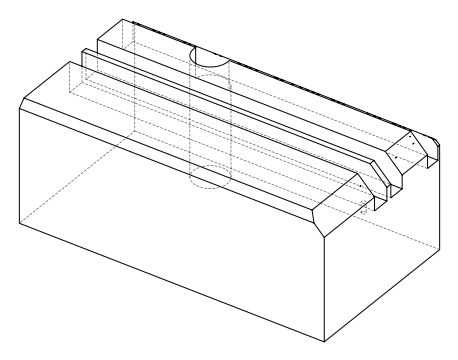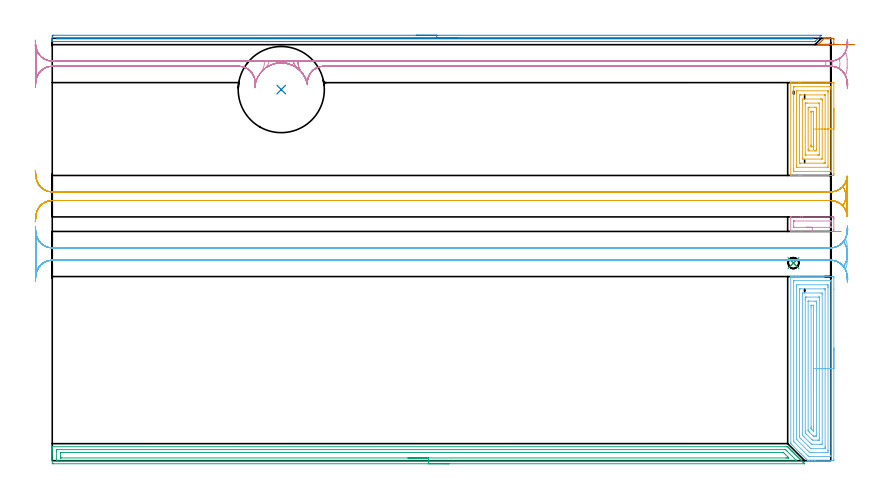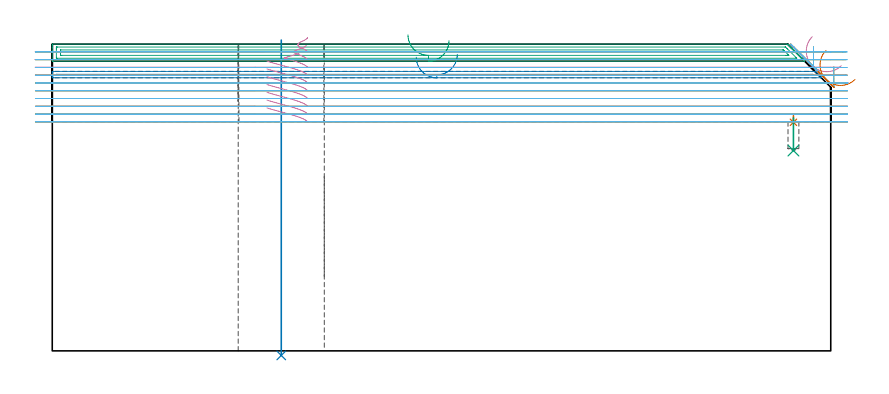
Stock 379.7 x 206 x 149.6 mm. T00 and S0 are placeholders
(PLAN: 12 operations, 4 tool changes, 76.7 min)
(1 SPOT_DRILL | STEP1POCKET | NXT0321_9005460120000 | 0.03 min | 4143 mm3)
(2 INDEXABLE_INSERT_DRILL_THROUGH_HOLE_FROM_SOLID | STEP1HOLE | NXT0302_036 | 0.62 min | 207179 mm3)
(3 DRILL_BLIND_HOLE_INTO_CENTER | STEP1POCKET | NXT0301_024 | 0.07 min | 297 mm3)
(4 AREA_MILL | FG_CHAMFER_SURFACE | UGT0205_001 | 0.66 min | 5090 mm3)
(5 AREA_MILL_1 | FG_CHAMFER_SURFACE_1 | UGT0205_001 | 3.19 min | 13515 mm3)
(6 AREA_MILL_2 | FG_CHAMFER_SURFACE_2 | UGT0205_001 | 5.93 min | 21398 mm3)
(7 AREA_MILL_3 | FG_CHAMFER_SURFACE_3 | UGT0205_001 | 0.23 min | 2166 mm3)
(8 AREA_MILL_4 | FG_CHAMFER_SURFACE_4 | UGT0205_001 | 6.12 min | 43698 mm3)
(9 AREA_MILL_5 | FG_CHAMFER_SURFACE_5 | UGT0205_001 | 8.95 min | 12450 mm3)
(10 MILL_RECTANGULAR_SLOT | SLOT_RECTANGULAR | NXT0201_012 | Follow Part, ap 4, ae 75% | 17.46 min | 215306 mm3)
(11 MILL_RECTANGULAR_SLOT_1 | SLOT_RECTANGULAR_1 | NXT0201_012 | Follow Part, ap 4, ae 75% | 16.65 min | 287170 mm3)
(12 MILL_RECTANGULAR_SLOT_2 | SLOT_RECTANGULAR_2 | NXT0201_012 | Follow Part, ap 4, ae 75% | 16.75 min | 309094 mm3)
(TOOL NXT0321_9005460120000 | NC Spot Drill, 142deg, 12mm, Carbide, Uncoated | D12 PA142 FL30 Z2)
(TOOL NXT0302_036 | Index. Insert Drill 42mm [880-D4200L50-05] | D42 PA176 FL210 Z2)
(TOOL NXT0301_024 | Carbide Drill 5.3mm [860.1-0530-027A1-MM 2214] | D5.3 PA140 FL44 Z2)
(TOOL UGT0205_001 | Chamfer Mill 20 x 3 x 45 deg. | D20 FL50 Z2)
(TOOL NXT0201_012 | ENDMILL 16mm [2P460-1600-NA 1630] | D16 FL38 Z6)
(OP 1 SPOT_DRILL)
G17 G21 G94 G90
T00 M6
G54
G17 G0 G90 X361.5 Y96.4 S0 M3
G43 Z159.6 H0
G94 G81 G98 Z111.472 F250. R114.7
G80
M5
M2
(OP 2 INDEXABLE_INSERT_DRILL_THROUGH_HOLE_FROM_SOLID)
G17 G21 G94 G90
T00 M6
G54
G17 G0 G90 X111.7 Y181. S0 M3
G43 Z159.6 H1
G94 G81 G98 Z-2.233 F250. R151.6
G80
M5
M2
(OP 3 DRILL_BLIND_HOLE_INTO_CENTER)
G17 G21 G94 G90
T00 M6
G54
G17 G0 G90 X361.5 Y96.4 S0 M3
G43 Z159.6 H1
G94 G81 G98 Z97.7 F250. R113.7
G80
M5
M2
(OP 4 AREA_MILL)
G17 G21 G94 G90
T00 M6
G54
G17 G0 G90 X384.842 Y111.8 S1061 M3
G43 Z159.6 H0
Z139.095
G94 G1 X384.199 Z138.506 F250.
X383.507 Z137.975
X382.771 Z137.506
X381.997 Z137.103
X381.191 Z136.77
X380.359 Z136.507
X379.508 Z136.318
X378.643 Z136.204
X377.771 Z136.166
X376.9 Z136.204
X376.035 Z136.318
X375.183 Z136.507
X374.351 Z136.769
X373.545 Z137.103
X372.771 Z137.506
X372.035 Z137.975
X371.343 Z138.506
X370.7 Z139.095
X365.871 Z143.923
X365.035 Z144.764
X360.237 Y111.801 Z149.562
X360.205 Y111.81 Z149.594
X360.2 Y111.821 Z149.6
Y118.879
X360.205 Y118.89 Z149.594
X360.238 Y118.9 Z149.56
X365.035 Z144.764
X365.871 Z143.923
X380.337 Y118.899 Z129.458
X380.797 Y118.896 Z128.999
X381.191 Y118.892 Z128.605
X381.193 Y118.836 Z128.603
X381.199 Y118.438 Z128.601
X381.2 Y118.033 Z128.6
Y112.739
X381.199 Y112.262 Z128.601
X381.193 Y111.864 Z128.603
X381.191 Y111.808 Z128.605
X380.797 Y111.804 Z128.999
X380.337 Y111.8 Z129.458
X370.7 Z139.095
X370.702 Y112.262 Z139.098
X370.7 Y113.8 Z139.1
X361.706 Y113.801 Z148.094
X361.649 Y113.805 Z148.151
X361.631 Y113.809 Z148.169
X361.621 Y113.815 Z148.179
X361.619 Y113.837 Z148.181
X361.616 Y113.891 Z148.184
X361.615 Y114.027 Z148.185
X361.614 Y114.775 Z148.186
Y116.539
Y116.673
X361.616 Y116.86 Z148.184
X361.618 Y116.882 Z148.182
X361.62 Y116.886 Z148.18
X361.638 Y116.89 Z148.162
X361.757 Y116.896 Z148.043
X361.908 Y116.899 Z147.892
X362.133 Y116.9 Z147.667
X379.694 Y116.899 Z130.106
X379.751 Y116.895 Z130.049
X379.769 Y116.891 Z130.031
X379.779 Y116.885 Z130.021
X379.781 Y116.863 Z130.019
X379.784 Y116.809 Z130.016
X379.785 Y116.673 Z130.015
X379.786 Y115.925 Z130.014
Y114.16
X379.785 Y114.027 Z130.015
X379.784 Y113.84 Z130.016
X379.782 Y113.818 Z130.018
X379.78 Y113.814 Z130.02
X379.762 Y113.81 Z130.038
X379.642 Y113.804 Z130.158
X379.492 Y113.801 Z130.308
X379.266 Y113.8 Z130.534
X370.7 Z139.1
X370.111 Z139.743
X369.58 Z140.435
X369.111 Z141.171
X368.708 Z141.945
X368.374 Z142.751
X368.112 Z143.583
X367.923 Z144.435
X367.809 Z145.3
X367.771 Z146.171
X367.809 Z147.043
X367.923 Z147.908
X368.112 Z148.759
X368.374 Z149.591
X368.708 Z150.397
X369.111 Z151.171
X369.58 Z151.907
X370.111 Z152.599
X370.7 Z153.242
G0 Z159.6
M5
M2
(OP 5 AREA_MILL_1)
G17 G21 G94 G90
T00 M6
G54
G17 G0 G90 X381.2 Y171.75 S1061 M3
G43 Z159.6 H0
Z138.6
G94 G1 Y171.712 Z137.728 F250.
Y171.598 Z136.863
Y171.409 Z136.012
Y171.147 Z135.18
Y170.813 Z134.374
Y170.41 Z133.6
Y169.942 Z132.864
Y169.41 Z132.172
Y168.821 Z131.529
Y168.178 Z130.94
Y167.486 Z130.408
Y166.75 Z129.94
Y165.976 Z129.537
Y165.17 Z129.203
Y164.338 Z128.941
Y163.486 Z128.752
Y162.622 Z128.638
Y161.75 Z128.6
Y140.089
X381.198 Y139.61 Z128.602
X381.194 Y139.209 Z128.603
X381.191 Y139.109 Z128.605
X380.797 Y139.1 Z128.999
X365.511 Z144.284
X364.993 Z144.801
X364.248 Z145.551
X364.115 Z145.683
X360.282 Y139.101 Z149.516
X360.205 Y139.11 Z149.592
X360.2 Y139.167 Z149.6
Y184.333
X360.205 Y184.39 Z149.593
X360.322 Y184.4 Z149.476
X364.248 Z145.551
X364.993 Z144.801
X377.631 Z132.165
X380.797 Z128.999
X381.174 Y184.396 Z128.622
X381.192 Y184.39 Z128.604
X381.198 Y184.371 Z128.598
X381.2 Y183.89 Z128.6
Y161.75
X379.786 Z130.014
X379.785 Y141.516 Z130.015
X379.784 Y141.381 Z130.016
X379.78 Y141.194 Z130.02
X379.777 Y141.11 Z130.023
X379.598 Y141.106 Z130.202
X379.319 Y141.101 Z130.481
X362.359 Y141.1 Z147.441
X361.758 Y141.102 Z148.042
X361.665 Y141.107 Z148.135
X361.629 Y141.11 Z148.171
X361.621 Y141.24 Z148.179
X361.618 Y141.381 Z148.182
X361.614 Y142.132 Z148.186
Y142.267
X361.615 Y181.984 Z148.185
X361.616 Y182.119 Z148.184
X361.62 Y182.306 Z148.18
X361.623 Y182.39 Z148.177
X361.802 Y182.394 Z147.998
X362.081 Y182.399 Z147.719
X379.041 Y182.4 Z130.759
X379.642 Y182.398 Z130.158
X379.735 Y182.393 Z130.065
X379.771 Y182.39 Z130.029
X379.779 Y182.26 Z130.021
X379.782 Y182.119 Z130.018
X379.786 Y181.368 Z130.014
Y181.233
Y161.75
X378.372 Z131.428
X378.371 Y143.828 Z131.429
X378.365 Y143.152 Z131.435
X378.363 Y143.11 Z131.437
X378.266 Y143.103 Z131.534
X378.214 Y143.1 Z131.586
X363.185 Y143.101 Z146.615
X363.082 Y143.107 Z146.718
X363.034 Y143.113 Z146.766
X363.032 Y143.123 Z146.768
X363.03 Y143.152 Z146.77
X363.028 Y143.362 Z146.772
Y144.038
X363.029 Y179.672 Z146.771
X363.035 Y180.348 Z146.765
X363.037 Y180.39 Z146.763
X363.134 Y180.397 Z146.666
X363.186 Y180.4 Z146.614
X378.215 Y180.399 Z131.585
X378.318 Y180.393 Z131.482
X378.366 Y180.387 Z131.434
X378.368 Y180.377 Z131.432
X378.371 Y180.348 Z131.429
X378.372 Y180.137 Z131.428
Y179.462
Y161.75
X376.957 Z132.843
Y145.254
X376.955 Y145.175 Z132.845
X376.952 Y145.127 Z132.848
X376.95 Y145.11 Z132.85
X376.933 Y145.108 Z132.867
X376.758 Y145.104 Z133.042
X376.407 Y145.101 Z133.393
X376.232 Y145.1 Z133.568
X364.818 Z144.982
X364.591 Y145.103 Z145.209
X364.478 Y145.108 Z145.322
X364.454 Y145.11 Z145.346
X364.449 Y145.123 Z145.351
X364.447 Y145.156 Z145.353
X364.444 Y145.478 Z145.356
X364.443 Y173.927 Z145.357
Y177.691
Y178.246
X364.445 Y178.325 Z145.355
X364.448 Y178.373 Z145.352
X364.45 Y178.39 Z145.35
X364.467 Y178.392 Z145.333
X364.642 Y178.396 Z145.158
X364.993 Y178.4 Z144.807
X365.168 Z144.632
X376.582 Z133.218
X376.809 Y178.397 Z132.991
X376.922 Y178.393 Z132.878
X376.946 Y178.39 Z132.854
X376.951 Y178.377 Z132.849
X376.953 Y178.344 Z132.847
X376.956 Y178.022 Z132.844
X376.957 Y161.75 Z132.843
X375.543 Z134.257
Y147.566
X375.529 Y147.11 Z134.271
X375.126 Y147.101 Z134.674
X366.749 Y147.1 Z143.051
X366.346 Y147.101 Z143.454
X365.871 Y147.11 Z143.929
X365.857 Y147.58 Z143.943
Y147.594
Y175.934
X365.871 Y176.39 Z143.929
X366.274 Y176.399 Z143.526
X374.651 Y176.4 Z135.149
X375.054 Y176.399 Z134.746
X375.529 Y176.39 Z134.271
X375.543 Y175.92 Z134.257
Y175.906
Y161.75
X374.129 Z135.671
X374.128 Y149.351 Z135.672
X374.127 Y149.172 Z135.673
X374.125 Y149.128 Z135.675
X374.123 Y149.113 Z135.677
X374.104 Y149.11 Z135.696
X374.02 Y149.103 Z135.78
X373.773 Y149.101 Z136.027
X373.144 Y149.1 Z136.656
X367.627 Y149.101 Z142.173
X367.378 Y149.106 Z142.422
X367.307 Y149.11 Z142.493
X367.277 Y149.115 Z142.523
X367.276 Y149.137 Z142.524
X367.273 Y149.232 Z142.527
X367.272 Y149.351 Z142.528
X367.271 Y149.71 Z142.529
X367.272 Y174.149 Z142.528
X367.273 Y174.328 Z142.527
X367.275 Y174.372 Z142.525
X367.277 Y174.387 Z142.523
X367.296 Y174.39 Z142.504
X367.38 Y174.397 Z142.42
X367.627 Y174.399 Z142.173
X368.256 Y174.4 Z141.544
X373.773 Y174.399 Z136.027
X374.022 Y174.394 Z135.778
X374.093 Y174.39 Z135.707
X374.123 Y174.385 Z135.677
X374.124 Y174.363 Z135.676
X374.127 Y174.268 Z135.673
X374.128 Y174.149 Z135.672
X374.129 Y173.79 Z135.671
Y161.75
X372.715 Z137.085
X372.714 Y152.008 Z137.086
X372.711 Y151.309 Z137.089
X372.708 Y151.123 Z137.092
X372.039 Y151.1 Z137.761
X372.017 Z137.783
X369.383 Y151.101 Z140.417
X368.692 Y151.123 Z141.108
X368.686 Y151.825 Z141.114
Y152.008
Y171.492
X368.689 Y172.191 Z141.111
X368.692 Y172.377 Z141.108
X369.361 Y172.4 Z140.439
X369.383 Z140.417
X372.017 Y172.399 Z137.783
X372.708 Y172.377 Z137.092
X372.714 Y171.675 Z137.086
Y171.492
X372.715 Y161.75 Z137.085
X371.301 Z138.499
X371.3 Y153.617 Z138.5
X371.299 Y153.454 Z138.501
X371.294 Y153.129 Z138.506
X371.291 Y153.108 Z138.509
X371.285 Y153.105 Z138.515
X371.265 Y153.102 Z138.535
X370.935 Y153.1 Z138.865
X370.261 Y153.103 Z139.539
X370.165 Y153.106 Z139.635
X370.112 Y153.109 Z139.688
X370.107 Y153.291 Z139.693
X370.101 Y153.617 Z139.699
X370.1 Y153.78 Z139.7
Y153.942
Y169.883
X370.101 Y170.046 Z139.699
X370.106 Y170.371 Z139.694
X370.109 Y170.392 Z139.691
X370.115 Y170.395 Z139.685
X370.135 Y170.399 Z139.665
X370.465 Y170.4 Z139.335
X371.139 Y170.397 Z138.661
X371.235 Y170.394 Z138.565
X371.288 Y170.391 Z138.512
X371.293 Y170.209 Z138.507
X371.299 Y169.883 Z138.501
X371.3 Y169.721 Z138.5
X371.301 Y169.558 Z138.499
Y161.75
Y160.878 Z138.538
Y160.014 Z138.651
Y159.162 Z138.84
Y158.33 Z139.103
Y157.524 Z139.436
Y156.75 Z139.839
Y156.014 Z140.308
Y155.322 Z140.839
Y154.679 Z141.428
Y154.09 Z142.072
Y153.558 Z142.764
Y153.09 Z143.499
Y152.687 Z144.273
Y152.353 Z145.079
Y152.091 Z145.911
Y151.902 Z146.763
Y151.788 Z147.628
Y151.75 Z148.499
G0 Z159.6
M5
M2
(OP 6 AREA_MILL_2)
G17 G21 G94 G90
T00 M6
G54
G17 G0 G90 X381.2 Y54.9 S1061 M3
G43 Z159.6 H0
Z138.6
G94 G1 Y54.862 Z137.729 F250.
Y54.748 Z136.864
Y54.559 Z136.012
Y54.297 Z135.18
Y53.963 Z134.374
Y53.56 Z133.6
Y53.092 Z132.864
Y52.56 Z132.172
Y51.971 Z131.529
Y51.328 Z130.94
Y50.636 Z130.409
Y49.9 Z129.94
Y49.126 Z129.537
Y48.32 Z129.203
Y47.488 Z128.941
Y46.636 Z128.752
Y45.772 Z128.638
Y44.9 Z128.6
X381.199 Y0.632 Z128.601
X381.197 Y0.224 Z128.602
X381.192 Y0.01 Z128.605
X380.797 Y0. Z129.001
X372.017 Z137.778
X370.623 Z139.174
X369.383 Z140.411
X368.84 Z140.957
X368.505 Y0.002 Z141.294
X368.5 Y0.004 Z141.299
X368.464 Y0.035 Z141.334
X367.785 Y0.715 Z142.015
X367.627 Y0.871 Z142.17
X367.569 Y0.93 Z142.229
X366.953 Y1.547 Z142.847
X366.749 Y1.749 Z143.047
X366.121 Y2.379 Z143.679
X366.079 Y2.42 Z143.72
X365.871 Y2.627 Z143.925
X365.288 Y3.212 Z144.511
X365.185 Y3.314 Z144.614
X364.993 Y3.505 Z144.803
X364.456 Y4.044 Z145.344
X364.115 Y4.383 Z145.681
X360.513 Y7.986 Z149.285
X360.338 Y8.163 Z149.458
X360.2 Y8.305 Z149.585
Y8.68 Z149.6
Y89.616
X360.202 Y89.79 Z149.589
X360.364 Y89.798 Z149.428
X360.532 Y89.8 Z149.267
X360.757 Z149.043
X361.481 Z148.314
X362.721 Z147.076
X364.115 Z145.681
X380.797 Z129.001
X381.057 Y89.798 Z128.74
X381.192 Y89.79 Z128.606
X381.199 Y89.653 Z128.599
X381.2 Y89.169 Z128.6
Y83.635
Y44.9
X379.786 Z130.014
X379.785 Y2.556 Z130.015
X379.784 Y2.42 Z130.016
X379.779 Y2.043 Z130.021
X379.769 Y2.01 Z130.031
X379.701 Y2.005 Z130.099
X379.591 Y2.001 Z130.209
X369.795 Y2. Z140.005
X369.383 Y2.004 Z140.417
X368.973 Y2.01 Z140.827
X368.53 Y2.42 Z141.27
X368.505 Y2.445 Z141.295
X362.176 Y8.774 Z147.624
X361.98 Y8.975 Z147.82
X361.621 Y9.35 Z148.179
X361.617 Y9.436 Z148.183
X361.615 Y9.575 Z148.185
X361.614 Y87.244 Z148.186
X361.616 Y87.38 Z148.184
X361.621 Y87.757 Z148.179
X361.631 Y87.79 Z148.169
X361.699 Y87.795 Z148.101
X361.809 Y87.799 Z147.991
X379.507 Y87.8 Z130.293
X379.709 Y87.798 Z130.091
X379.745 Y87.796 Z130.055
X379.777 Y87.79 Z130.023
X379.78 Y87.744 Z130.02
X379.785 Y87.516 Z130.015
X379.786 Y44.9 Z130.014
X378.371 Z131.429
Y5.103
X378.37 Y4.892 Z131.43
X378.364 Y4.209 Z131.436
X378.361 Y4.007 Z131.439
X377.285 Y4. Z132.515
X370.466 Z139.334
X370.261 Y4.002 Z139.539
X369.578 Y4.01 Z140.222
X369.383 Y4.028 Z140.417
X369.195 Y4.209 Z140.605
X368.505 Y4.895 Z141.295
X368.296 Y5.103 Z141.504
X363.237 Y10.163 Z146.563
X363.086 Y10.317 Z146.714
X363.05 Y10.358 Z146.75
X363.035 Y10.377 Z146.765
X363.033 Y10.399 Z146.767
X363.031 Y10.469 Z146.769
X363.029 Y10.681 Z146.771
Y84.697
X363.03 Y84.908 Z146.77
X363.035 Y85.591 Z146.765
X363.039 Y85.793 Z146.761
X364.115 Y85.8 Z145.685
X377.959 Y85.799 Z131.841
X378.163 Y85.795 Z131.637
X378.361 Y85.79 Z131.439
X378.366 Y85.591 Z131.434
X378.369 Y85.381 Z131.431
X378.371 Y84.697 Z131.429
Y84.484
Y44.9
X376.957 Z132.843
Y6.892
X376.955 Y6.334 Z132.845
X376.951 Y6.145 Z132.849
X376.947 Y6.01 Z132.853
X376.844 Y6.007 Z132.956
X376.407 Y6. Z133.393
X370.039 Y6.001 Z139.761
X369.93 Y6.003 Z139.87
X369.876 Y6.007 Z139.924
X369.85 Y6.011 Z139.95
X369.797 Y6.061 Z140.003
X369.383 Y6.468 Z140.417
X368.957 Y6.892 Z140.843
X368.505 Y7.344 Z141.295
X365.38 Y10.469 Z144.42
X364.993 Y10.857 Z144.807
X364.491 Y11.363 Z145.309
X364.457 Y11.404 Z145.343
X364.45 Y11.435 Z145.35
X364.447 Y11.504 Z145.353
X364.444 Y11.644 Z145.356
X364.443 Y11.924 Z145.357
Y12.258
Y82.908
X364.445 Y83.466 Z145.355
X364.449 Y83.655 Z145.351
X364.453 Y83.79 Z145.347
X364.555 Y83.793 Z145.245
X364.993 Y83.8 Z144.807
X376.407 Z133.393
X376.844 Y83.793 Z132.956
X376.947 Y83.79 Z132.853
X376.951 Y83.722 Z132.849
X376.954 Y83.649 Z132.846
X376.957 Y83.243 Z132.843
Y44.9
X375.543 Z134.257
Y8.666
X375.529 Y8.01 Z134.271
X375.315 Y8.004 Z134.485
X374.651 Y8.001 Z135.149
X374.441 Y8. Z135.359
X370.929 Z138.871
X370.595 Y8.001 Z139.205
X370.428 Y8.003 Z139.372
X370.345 Y8.007 Z139.455
X370.305 Y8.01 Z139.495
X370.261 Y8.049 Z139.539
X369.619 Y8.68 Z140.181
X366.749 Y11.549 Z143.051
X366.045 Y12.258 Z143.755
X365.871 Y12.439 Z143.929
X365.857 Y13.152 Z143.943
Y13.166
Y81.134
X365.871 Y81.79 Z143.929
X366.085 Y81.796 Z143.715
X366.749 Y81.799 Z143.051
X366.959 Y81.8 Z142.841
X374.862 Y81.799 Z134.938
X375.529 Y81.79 Z134.271
X375.543 Y81.12 Z134.257
Y81.105
Y44.9
X374.129 Z135.671
X374.128 Y11.001 Z135.672
X374.125 Y10.469 Z135.675
X374.122 Y10.113 Z135.678
X374.112 Y10.01 Z135.688
X374.003 Y10.007 Z135.797
X373.773 Y10.003 Z136.027
X373.355 Y10. Z136.445
X370.985 Y10.001 Z138.815
X370.863 Y10.005 Z138.937
X370.782 Y10.01 Z139.018
X370.742 Y10.018 Z139.058
X370.261 Y10.487 Z139.539
X367.598 Y13.152 Z142.202
X367.278 Y13.507 Z142.522
X367.274 Y14.046 Z142.526
X367.272 Y14.408 Z142.528
X367.271 Y78.437 Z142.529
X367.272 Y78.799 Z142.528
X367.275 Y79.331 Z142.525
X367.278 Y79.687 Z142.522
X367.288 Y79.79 Z142.512
X367.397 Y79.793 Z142.403
X367.627 Y79.797 Z142.173
X368.045 Y79.8 Z141.755
X373.773 Y79.799 Z136.027
X373.926 Y79.797 Z135.874
X374.049 Y79.792 Z135.751
X374.122 Y79.787 Z135.678
X374.124 Y79.693 Z135.676
X374.127 Y79.331 Z135.673
X374.128 Y78.969 Z135.672
X374.129 Y78.437 Z135.671
Y44.9
X372.715 Z137.085
X372.714 Y12.08 Z137.086
X372.713 Y12.036 Z137.087
X372.711 Y12.015 Z137.089
X372.709 Y12.012 Z137.091
X372.691 Y12.008 Z137.109
X372.523 Y12.003 Z137.277
X372.269 Y12. Z137.531
X372.017 Z137.783
X371.39 Y12.002 Z138.41
X371.266 Y12.006 Z138.534
X371.204 Y12.01 Z138.596
X371.139 Y12.069 Z138.661
X370.942 Y12.258 Z138.858
X369.383 Y13.814 Z140.417
X369.151 Y14.046 Z140.649
X368.911 Y14.29 Z140.889
X368.747 Y14.459 Z141.053
X368.692 Y14.518 Z141.108
X368.69 Y14.536 Z141.11
X368.688 Y14.579 Z141.112
X368.686 Y14.756 Z141.114
X368.685 Y14.941 Z141.115
X368.686 Y77.72 Z141.114
X368.687 Y77.764 Z141.113
X368.689 Y77.785 Z141.111
X368.691 Y77.788 Z141.109
X368.709 Y77.792 Z141.091
X368.877 Y77.797 Z140.923
X369.13 Y77.8 Z140.67
X372.017 Z137.783
X372.644 Y77.798 Z137.156
X372.69 Y77.794 Z137.11
X372.707 Y77.791 Z137.093
X372.71 Y77.731 Z137.09
X372.712 Y77.542 Z137.088
X372.714 Y76.832 Z137.086
X372.715 Y76.648 Z137.085
Y44.9
X371.3 Z138.5
Y14.612
X371.299 Y14.502 Z138.501
X371.296 Y14.415 Z138.504
X371.294 Y14.37 Z138.506
X371.283 Y14.376 Z138.517
X371.139 Y14.514 Z138.661
X370.707 Y14.941 Z139.093
X370.261 Y15.392 Z139.539
X370.155 Y15.504 Z139.645
X370.106 Y15.565 Z139.694
X370.104 Y15.671 Z139.696
X370.101 Y15.835 Z139.699
X370.1 Y15.999 Z139.7
Y16.729
Y75.023
X370.105 Y75.754 Z139.695
X370.106 Y75.785 Z139.694
X370.171 Y75.794 Z139.629
X370.217 Y75.799 Z139.583
X371.139 Z138.661
X371.184 Y75.797 Z138.616
X371.274 Y75.79 Z138.526
X371.295 Y75.783 Z138.505
X371.297 Y75.776 Z138.503
X371.298 Y75.754 Z138.502
X371.3 Y75.59 Z138.5
Y44.9
Y44.028 Z138.538
Y43.164 Z138.652
Y42.312 Z138.84
Y41.48 Z139.103
Y40.674 Z139.437
Y39.9 Z139.839
Y39.164 Z140.308
Y38.472 Z140.839
Y37.829 Z141.429
Y37.24 Z142.072
Y36.708 Z142.764
Y36.24 Z143.5
Y35.837 Z144.273
Y35.503 Z145.079
Y35.241 Z145.911
Y35.052 Z146.763
Y34.938 Z147.628
Y34.9 Z148.5
G0 Z159.6
M5
M2
(OP 7 AREA_MILL_3)
G17 G21 G94 G90
T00 M6
G54
G17 G0 G90 X391.55 Y202.9 S1061 M3
G43 Z159.6 H0
Z132.392
G94 G1 X390.907 Z131.802 F250.
X390.215 Z131.271
X389.479 Z130.802
X388.705 Z130.399
X387.899 Z130.065
X387.067 Z129.803
X386.216 Z129.614
X385.351 Z129.5
X384.479 Z129.462
X383.608 Z129.5
X382.743 Z129.614
X381.891 Z129.803
X381.059 Z130.065
X380.253 Z130.399
X379.479 Z130.801
X378.743 Z131.27
X378.051 Z131.801
X377.408 Z132.39
X373.888 Z135.907
X373.612 Z136.181
X373.586 Y202.932 Z136.208
X373.565 Y202.957 Z136.226
X373.631 Y203.033 Z136.165
X373.713 Y203.114 Z136.085
X373.749 Y203.149 Z136.05
X373.888 Y203.29 Z135.909
X374.315 Y203.715 Z135.485
X374.616 Y204.016 Z135.183
X374.761 Y204.162 Z135.036
X375.197 Y204.597 Z134.603
X375.483 Y204.883 Z134.316
X375.633 Y205.035 Z134.163
X376.35 Y205.751 Z133.449
X376.506 Y205.905 Z133.291
X376.594 Y205.99 Z133.202
X376.883 Y206. Z132.917
X379.125 Z130.673
X379.627 Z130.171
X380.5 Z129.299
X380.87 Y205.998 Z128.928
X381.192 Y205.995 Z128.606
X381.196 Y205.912 Z128.603
X381.199 Y205.751 Z128.601
X381.2 Y205.423 Z128.6
Y203.689
X381.199 Y203.149 Z128.601
X381.196 Y202.987 Z128.603
X381.192 Y202.905 Z128.607
X380.87 Y202.9 Z128.929
X377.408 Z132.39
X376.819 Z133.033
X376.287 Z133.725
X375.819 Z134.461
X375.416 Z135.235
X375.082 Z136.041
X374.819 Z136.873
X374.63 Z137.725
X374.517 Z138.59
X374.478 Z139.461
X374.516 Z140.333
X374.63 Z141.198
X374.819 Z142.049
X375.081 Z142.881
X375.415 Z143.687
X375.818 Z144.461
X376.286 Z145.197
X376.817 Z145.889
X377.407 Z146.532
G0 Z159.6
M5
M2
(OP 8 AREA_MILL_4)
G17 G21 G94 G90
T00 M6
G54
G17 G0 G90 X177.55 Y207.5 S1061 M3
G43 Z159.6 H0
Z143.2
G94 G1 X177.588 Z142.328 F250.
X177.702 Z141.464
X177.891 Z140.612
X178.153 Z139.78
X178.487 Z138.974
X178.89 Z138.2
X179.358 Z137.464
X179.89 Z136.772
X180.479 Z136.129
X181.122 Z135.54
X181.814 Z135.009
X182.55 Z134.54
X183.324 Z134.137
X184.13 Z133.803
X184.962 Z133.541
X185.813 Z133.352
X186.678 Z133.238
X187.55 Z133.2
X374.979 Y207.499 Z133.199
X375.007 Y207.498 Z133.198
X375.041 Y207.495 Z133.199
X375.082 Y207.49 Z133.202
X374.982 Y207.381 Z133.316
X374.937 Y207.337 Z133.362
X372.232 Y204.632 Z136.068
X372.073 Y204.475 Z136.223
X371.995 Y204.404 Z136.289
X371.785 Y204.4 Z136.3
X0.185
X0.01 Y204.403 Z136.288
X0.003 Y204.501 Z136.191
X0. Y204.606 Z136.093
Y204.8 Z135.9
Y205.516 Z135.178
Y206.742 Z133.955
X0.005 Y207.25 Z133.444
X0.01 Y207.493 Z133.201
X0.377 Y207.498 Z133.2
X0.632 Y207.5
X187.55
Y206.086 Z134.614
X370.584
X370.891 Y206.085 Z134.615
X371.202 Y206.082 Z134.618
X371.212 Y206.08 Z134.62
X371.211 Y206.073 Z134.627
X371.027 Y205.884 Z134.816
X370.991 Y205.85 Z134.85
X370.956 Y205.821 Z134.879
X370.891 Y205.82 Z134.88
X370.582 Y205.816 Z134.884
X370.276 Y205.815 Z134.885
X369.996 Y205.814 Z134.886
X2.421 Y205.815 Z134.885
X2.112 Y205.816 Z134.884
X2.044 Y205.819 Z134.881
X2.016 Y205.821 Z134.879
X2.01 Y205.833 Z134.867
X2.009 Y205.916 Z134.784
X2.031 Y206.079 Z134.621
X2.21 Y206.082 Z134.618
X2.421 Y206.084 Z134.616
X2.728 Y206.085 Z134.615
X3.008 Y206.086 Z134.614
X187.55
X188.422 Z134.652
X189.286 Z134.766
X190.138 Z134.955
X190.97 Z135.217
X191.776 Z135.551
X192.55 Z135.954
X193.286 Z136.423
X193.978 Z136.954
X194.621 Z137.543
X195.21 Z138.186
X195.741 Z138.879
X196.21 Z139.614
X196.613 Z140.388
X196.947 Z141.194
X197.209 Z142.026
X197.398 Z142.878
X197.512 Z143.743
X197.55 Z144.614
G0 Z159.6
M5
M2
(OP 9 AREA_MILL_5)
G17 G21 G94 G90
T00 M6
G54
G17 G0 G90 X193.5 Y-1.5 S1061 M3
G43 Z159.6 H0
Z151.3
G94 G1 X193.462 Z150.428 F250.
X193.348 Z149.564
X193.159 Z148.712
X192.897 Z147.88
X192.563 Z147.074
X192.16 Z146.3
X191.691 Z145.564
X191.16 Z144.872
X190.571 Z144.229
X189.928 Z143.64
X189.235 Z143.108
X188.5 Z142.64
X187.726 Z142.237
X186.92 Z141.903
X186.088 Z141.641
X185.236 Z141.452
X184.371 Z141.338
X183.5 Z141.3
X0.63
X0.321 Y-1.497 Z141.302
X0.01 Y-1.492 Z141.306
X0. Y-1.177 Z141.62
Y3.541 Z146.336
Y4.958 Z147.754
Y5.323 Z148.118
Y6.053 Z148.853
Y6.32 Z149.12
X0.008 Y6.745 Z149.537
X0.01 Y6.797 Z149.588
X0.183 Y6.8 Z149.6
X358.321
X358.695 Z149.584
X358.803 Y6.699 Z149.494
X358.841 Y6.66 Z149.457
X359.215 Y6.286 Z149.083
X359.287 Y6.214 Z149.01
X359.357 Y6.144 Z148.943
X359.513 Y5.987 Z148.786
X359.584 Y5.917 Z148.713
X359.653 Y5.848 Z148.647
X359.811 Y5.689 Z148.488
X359.881 Y5.62 Z148.416
X359.949 Y5.552 Z148.351
X360.109 Y5.391 Z148.19
X360.178 Y5.323 Z148.119
X360.244 Y5.256 Z148.055
X360.408 Y5.093 Z147.892
X360.475 Y5.026 Z147.823
X360.54 Y4.96 Z147.759
X360.706 Y4.795 Z147.594
X360.772 Y4.729 Z147.526
X360.836 Y4.664 Z147.463
X361.004 Y4.497 Z147.296
X361.069 Y4.432 Z147.229
X361.132 Y4.368 Z147.167
X361.302 Y4.198 Z146.997
X361.366 Y4.135 Z146.932
X361.428 Y4.072 Z146.871
X361.6 Y3.9 Z146.699
X361.663 Y3.838 Z146.635
X361.724 Y3.776 Z146.575
X361.898 Y3.602 Z146.401
X361.96 Y3.541 Z146.338
X362.02 Y3.48 Z146.279
X362.196 Y3.304 Z146.103
X362.257 Y3.244 Z146.041
X362.316 Y3.184 Z145.983
X362.494 Y3.006 Z145.805
X362.554 Y2.947 Z145.744
X362.612 Y2.888 Z145.687
X362.792 Y2.708 Z145.507
X362.85 Y2.652 Z145.448
X362.908 Y2.592 Z145.391
X363.09 Y2.41 Z145.209
X363.148 Y2.353 Z145.15
X363.204 Y2.296 Z145.095
X363.388 Y2.112 Z144.911
X363.445 Y2.056 Z144.853
X363.5 Y2. Z144.799
X363.686 Y1.814 Z144.613
X363.742 Y1.759 Z144.556
X363.796 Y1.704 Z144.503
X363.984 Y1.516 Z144.315
X364.039 Y1.462 Z144.259
X364.092 Y1.408 Z144.207
X364.283 Y1.218 Z144.016
X364.336 Y1.165 Z143.962
X364.388 Y1.113 Z143.912
X364.581 Y0.919 Z143.718
X364.633 Y0.868 Z143.665
X364.683 Y0.817 Z143.616
X364.879 Y0.621 Z143.42
X364.93 Y0.571 Z143.368
X364.979 Y0.521 Z143.32
X365.177 Y0.323 Z143.122
X365.227 Y0.274 Z143.071
X365.275 Y0.225 Z143.024
X365.475 Y0.025 Z142.824
X365.524 Y-0.023 Z142.774
X365.571 Y-0.071 Z142.728
X365.773 Y-0.273 Z142.526
X365.821 Y-0.32 Z142.477
X365.867 Y-0.367 Z142.432
X366.071 Y-0.571 Z142.228
X366.118 Y-0.617 Z142.18
X366.163 Y-0.663 Z142.136
X366.369 Y-0.869 Z141.93
X366.415 Y-0.914 Z141.883
X366.546 Y-1.047 Z141.753
X366.667 Y-1.168 Z141.632
X366.86 Y-1.36 Z141.438
X366.965 Y-1.469 Z141.329
X366.982 Y-1.493 Z141.303
X366.965 Y-1.499 Z141.299
X366.761 Y-1.5 Z141.3
X183.5
Y-0.086 Z142.714
X2.356 Y-0.085 Z142.715
X2.23 Y-0.082 Z142.718
X2.01 Y-0.076 Z142.724
X2.008 Y-0.023 Z142.777
X2.001 Y0.393 Z143.193
X2. Y4.432 Z147.232
X2.001 Y4.848 Z147.648
X2.008 Y5.323 Z148.123
X2.01 Y5.369 Z148.169
X2.168 Y5.379 Z148.179
X2.293 Y5.384 Z148.184
X2.356 Y5.385 Z148.185
X357.427
X357.49 Y5.384 Z148.184
X357.614 Y5.379 Z148.179
X357.666 Y5.373 Z148.173
X357.685 Y5.358 Z148.158
X357.724 Y5.323 Z148.123
X358.321 Y4.729 Z147.529
X358.618 Y4.432 Z147.232
X362.792 Y0.257 Z143.057
X363.067 Y-0.023 Z142.777
X363.104 Y-0.066 Z142.734
X363.112 Y-0.079 Z142.721
X362.855 Y-0.086 Z142.714
X183.5
Y1.328 Z144.128
X4.639 Y1.329 Z144.129
X4.207 Y1.331 Z144.131
X4.064 Y1.333 Z144.133
X4.02 Y1.335 Z144.135
X4.01 Y1.415 Z144.215
X4.005 Y1.553 Z144.353
X4.002 Y1.759 Z144.559
X4. Y1.965 Z144.765
X4.002 Y3.746 Z146.546
X4.01 Y3.953 Z146.753
X4.013 Y3.966 Z146.766
X4.02 Y3.968 Z146.768
X4.045 Y3.97 Z146.77
X4.099 Y3.971 Z146.771
X4.207
X356.101
X356.533 Y3.968 Z146.768
X356.593 Y3.966 Z146.766
X356.626 Y3.962 Z146.762
X356.659 Y3.933 Z146.733
X356.794 Y3.803 Z146.603
X357.059 Y3.541 Z146.341
X358.84 Y1.759 Z144.559
X359.215 Y1.378 Z144.178
X359.249 Y1.335 Z144.135
X359.215 Y1.334 Z144.134
X358.751 Y1.33 Z144.13
X358.321 Y1.329 Z144.129
X357.859
X183.5 Y1.328 Z144.128
X182.628 Z144.167
X181.763 Z144.28
X180.912 Z144.469
X180.08 Z144.732
X179.274 Z145.065
X178.5 Z145.468
X177.764 Z145.937
X177.072 Z146.468
X176.429 Z147.057
X175.839 Z147.701
X175.308 Z148.393
X174.839 Z149.128
X174.437 Z149.902
X174.103 Z150.708
X173.84 Z151.54
X173.652 Z152.392
X173.538 Z153.257
X173.5 Z154.128
G0 Z159.6
M5
M2
(OP 10 MILL_RECTANGULAR_SLOT)
G17 G21 G94 G90
T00 M6
G54
G17 G0 G90 X-8.23 Y182.103 S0 M3
G43 Z159.709 H1
Z145.908
G94 G1 X-7.97 Y185.092 F250.
G2 X0. Y192.4 R8. F500.
G1 X90.977
G2 X98.916 Y183.416 R8.
G1 X98.926 Y183.414
G2 X101.459 Y189.008 R13.
G1 X101.486 Y189.042
X101.823 Y189.473
G3 X103.504 Y194.9 R8.
G1 X0.
G2 X-6.778 Y198.65 R8.
G1 X-8.371 Y201.192 F250.
G0 X-8.23 Y182.103 Z142.107
G1 X-7.97 Y185.092
G2 X0. Y192.4 R8. F500.
G1 X90.977
G2 X98.916 Y183.416 R8.
G1 X98.926 Y183.414
G2 X103.251 Y190.88 R13.
X103.415 Y191.02 R13.931
G3 X105.901 Y194.9 R8.
G1 X0.
G2 X-7.438 Y199.955 R8.
G1 X-8.543 Y202.744 F250.
G0 X-8.23 Y182.103 Z138.306
G1 X-7.97 Y185.092
G2 X0. Y192.4 R8. F500.
G1 X90.977
G2 X98.916 Y183.416 R8.
G1 X98.926 Y183.414
G2 X107.404 Y193.27 R13.
X107.623 Y193.347 R14.226
G3 X110.243 Y194.877 R8.
G1 X110.223 Y194.9
X0.
G2 X-7.921 Y201.777 R8.
G1 X-8.342 Y204.748 F250.
G0 Z159.709
X124.447 Y183.556
Z152.709
G1 X124.474 Y183.414 Z152.67
X124.484 Y183.416 Z152.668
X124.474 Y183.414 Z152.665
X124.379 Y183.916 Z152.528
X124.025 Y185.165 Z152.18
X123.548 Y186.373 Z151.832
X122.954 Y187.528 Z151.484
X122.247 Y188.618 Z151.136
X121.329 Y189.79 Z150.737
X120.805 Y190.644 Z150.469
X120.392 Y191.556 Z150.2
X120.095 Y192.513 Z149.932
X119.921 Y193.5 Z149.663
X119.871 Y194.501 Z149.395
X119.896 Y194.9 Z149.288
X119.871 Y194.501 Z149.181
X119.921 Y193.5 Z148.912
X120.095 Y192.513 Z148.644
X120.392 Y191.556 Z148.375
X120.805 Y190.644 Z148.107
X121.329 Y189.79 Z147.838
X122.247 Y188.618 Z147.439
X122.954 Y187.528 Z147.091
X123.548 Y186.373 Z146.743
X124.025 Y185.165 Z146.395
X124.379 Y183.916 Z146.047
X124.474 Y183.414 Z145.911
X124.484 Y183.416 Z145.908
G2 X132.423 Y192.4 R8. F500.
G1 X377.115
G3 X377.194 Y194.9 R8.
G1 X119.896
X116.896 F250.
G0 X123.951 Y185.354 Z148.908
G1 X123.536 Y186.4 Z148.606
X122.932 Y187.566 Z148.254
X122.212 Y188.665 Z147.903
X121.386 Y189.686 Z147.551
X120.461 Y190.618 Z147.199
X119.714 Y191.249 Z146.937
X119.041 Y191.962 Z146.674
X118.46 Y192.752 Z146.411
X117.98 Y193.608 Z146.148
X117.608 Y194.515 Z145.886
X117.498 Y194.9 Z145.778
X117.608 Y194.515 Z145.671
X117.98 Y193.608 Z145.408
X118.46 Y192.752 Z145.146
X119.041 Y191.962 Z144.883
X119.714 Y191.249 Z144.62
X120.461 Y190.618 Z144.358
X121.386 Y189.686 Z144.006
X122.212 Y188.665 Z143.654
X122.932 Y187.566 Z143.302
X123.536 Y186.4 Z142.95
X124.02 Y185.179 Z142.598
X124.379 Y183.916 Z142.246
X124.474 Y183.414 Z142.11
X124.484 Y183.416 Z142.107
G2 X132.423 Y192.4 R8. F500.
G1 X379.7
G2 X380.283 Y192.379 R8.
G3 X380.283 Y194.921 R8.
G2 X379.7 Y194.9 R8.
G1 X117.498
X114.498 F250.
G0 X120.363 Y190.684 Z145.107
G1 X120.036 Y190.988 Z144.987
X118.909 Y191.83 Z144.61
X117.697 Y192.545 Z144.233
X116.415 Y193.126 Z143.856
X115.422 Y193.469 Z143.575
X114.73 Y193.787 Z143.371
X114.073 Y194.17 Z143.167
X113.454 Y194.614 Z142.963
X113.153 Y194.877 Z142.856
X113.173 Y194.9 Z142.848
X113.153 Y194.877 Z142.84
X113.454 Y194.614 Z142.732
X114.073 Y194.17 Z142.528
X114.73 Y193.787 Z142.325
X115.422 Y193.469 Z142.121
X116.415 Y193.126 Z141.839
X117.697 Y192.545 Z141.462
X118.909 Y191.83 Z141.085
X120.036 Y190.988 Z140.708
X121.066 Y190.03 Z140.331
X121.987 Y188.965 Z139.954
X122.787 Y187.808 Z139.577
X123.457 Y186.57 Z139.2
X123.99 Y185.268 Z138.823
X124.379 Y183.916 Z138.446
X124.474 Y183.414 Z138.309
X124.484 Y183.416 Z138.306
G2 X132.423 Y192.4 R8. F500.
G1 X379.7
G2 X383.82 Y191.257 R8.
G3 X383.82 Y196.043 R8.
G2 X379.7 Y194.9 R8.
G1 X113.173
X110.173 F250.
G0 Z159.709
X-8.23 Y182.103
Z134.505
G1 X-7.97 Y185.092
G2 X0. Y192.4 R8. F500.
G1 X90.977
G2 X98.916 Y183.416 R8.
G1 X98.732 Y181.928 F250.
G0 X104.714 Y191.962 Z141.306
G1 X105.422 Y192.389 Z141.085
X106.323 Y192.841 Z140.815
X107.256 Y193.222 Z140.545
X108.215 Y193.529 Z140.275
X109.196 Y193.762 Z140.005
X110.192 Y193.917 Z139.735
X111.196 Y193.995 Z139.465
X112.204 Z139.195
X113.208 Y193.917 Z138.925
X114.204 Y193.762 Z138.655
X115.185 Y193.529 Z138.385
X116.144 Y193.222 Z138.115
X117.077 Y192.841 Z137.845
X117.978 Y192.389 Z137.575
X118.841 Y191.869 Z137.305
X119.661 Y191.284 Z137.035
X120.433 Y190.637 Z136.765
X121.153 Y189.932 Z136.495
X121.816 Y189.173 Z136.225
X122.418 Y188.365 Z135.955
X122.957 Y187.513 Z135.685
X123.427 Y186.622 Z135.415
X123.827 Y185.697 Z135.145
X124.154 Y184.744 Z134.875
X124.407 Y183.769 Z134.605
X124.474 Y183.414 Z134.508
X124.484 Y183.416 Z134.505
G2 X132.423 Y192.4 R8. F500.
G1 X379.7
G2 X386.83 Y188.028 R8.
G3 X387.7 Y191.643 R8.
G1 Y195.641
G3 X386.826 Y199.263 R8.
G2 X379.7 Y194.9 R8.
G1 X0.
G2 X-7.97 Y202.208 R8.
G1 X-8.23 Y205.197 F250.
G0 Z159.709
X388.163 Y204.074
Z130.704
G1 X387.505 Y201.147
G2 X379.7 Y194.9 R8. F500.
G1 X0.
G2 X-7.97 Y202.208 R8.
G1 X-8.
Y185.092
X-7.97
G2 X0. Y192.4 R8.
G1 X90.977
G2 X98.916 Y183.416 R8.
G1 X98.732 Y181.928 F250.
G0 X104.714 Y191.962 Z137.505
G1 X105.422 Y192.389 Z137.284
X106.323 Y192.841 Z137.014
X107.256 Y193.222 Z136.744
X108.215 Y193.529 Z136.474
X109.196 Y193.762 Z136.204
X110.192 Y193.917 Z135.934
X111.196 Y193.995 Z135.664
X112.204 Z135.394
X113.208 Y193.917 Z135.124
X114.204 Y193.762 Z134.854
X115.185 Y193.529 Z134.584
X116.144 Y193.222 Z134.314
X117.077 Y192.841 Z134.044
X117.978 Y192.389 Z133.774
X118.841 Y191.869 Z133.504
X119.661 Y191.284 Z133.234
X120.433 Y190.637 Z132.964
X121.153 Y189.932 Z132.694
X121.816 Y189.173 Z132.424
X122.418 Y188.365 Z132.154
X122.957 Y187.513 Z131.884
X123.427 Y186.622 Z131.614
X123.827 Y185.697 Z131.344
X124.154 Y184.744 Z131.074
X124.407 Y183.769 Z130.804
X124.474 Y183.414 Z130.707
X124.484 Y183.416 Z130.704
G2 X132.423 Y192.4 R8. F500.
G1 X379.7
G2 X387.506 Y186.152 R8.
G1 X388.163 Y183.225 F250.
G0 X387.84 Y205.496 Z126.904
G1 X387.69 Y202.5
G2 X379.7 Y194.9 R8. F500.
G1 X0.
G2 X-7.99 Y202.5 R8.
G1 X-8.
Y184.8
X-7.99
G2 X0. Y192.4 R8.
G1 X90.977
G2 X98.916 Y183.416 R8.
G1 X98.732 Y181.928 F250.
G0 X104.714 Y191.962 Z133.704
G1 X105.422 Y192.389 Z133.483
X106.323 Y192.841 Z133.213
X107.256 Y193.222 Z132.943
X108.215 Y193.529 Z132.673
X109.196 Y193.762 Z132.403
X110.192 Y193.917 Z132.133
X111.196 Y193.995 Z131.863
X112.204 Z131.593
X113.208 Y193.917 Z131.323
X114.204 Y193.762 Z131.053
X115.185 Y193.529 Z130.783
X116.144 Y193.222 Z130.513
X117.077 Y192.841 Z130.243
X117.978 Y192.389 Z129.973
X118.841 Y191.869 Z129.703
X119.661 Y191.284 Z129.433
X120.433 Y190.637 Z129.163
X121.153 Y189.932 Z128.893
X121.816 Y189.173 Z128.623
X122.418 Y188.365 Z128.353
X122.957 Y187.513 Z128.083
X123.427 Y186.622 Z127.813
X123.827 Y185.697 Z127.543
X124.154 Y184.744 Z127.273
X124.407 Y183.769 Z127.003
X124.474 Y183.414 Z126.906
X124.484 Y183.416 Z126.904
G2 X132.423 Y192.4 R8. F500.
G1 X379.7
G2 X387.69 Y184.8 R8.
G1 X387.84 Y181.804 F250.
G0 Y205.496 Z123.103
G1 X387.69 Y202.5
G2 X379.7 Y194.9 R8. F500.
G1 X0.
G2 X-7.99 Y202.5 R8.
G1 X-8.
Y184.8
X-7.99
G2 X0. Y192.4 R8.
G1 X90.977
G2 X98.916 Y183.416 R8.
G1 X98.732 Y181.928 F250.
G0 X104.714 Y191.962 Z129.904
G1 X105.422 Y192.389 Z129.682
X106.323 Y192.841 Z129.412
X107.256 Y193.222 Z129.142
X108.215 Y193.529 Z128.872
X109.196 Y193.762 Z128.602
X110.192 Y193.917 Z128.332
X111.196 Y193.995 Z128.062
X112.204 Z127.792
X113.208 Y193.917 Z127.522
X114.204 Y193.762 Z127.252
X115.185 Y193.529 Z126.982
X116.144 Y193.222 Z126.712
X117.077 Y192.841 Z126.442
X117.978 Y192.389 Z126.172
X118.841 Y191.869 Z125.902
X119.661 Y191.284 Z125.632
X120.433 Y190.637 Z125.362
X121.153 Y189.932 Z125.092
X121.816 Y189.173 Z124.822
X122.418 Y188.365 Z124.552
X122.957 Y187.513 Z124.282
X123.427 Y186.622 Z124.012
X123.827 Y185.697 Z123.742
X124.154 Y184.744 Z123.472
X124.407 Y183.769 Z123.202
X124.474 Y183.414 Z123.105
X124.484 Y183.416 Z123.103
G2 X132.423 Y192.4 R8. F500.
G1 X379.7
G2 X387.69 Y184.8 R8.
G1 X387.84 Y181.804 F250.
G0 Y205.496 Z119.302
G1 X387.69 Y202.5
G2 X379.7 Y194.9 R8. F500.
G1 X0.
G2 X-7.99 Y202.5 R8.
G1 X-8.
Y184.8
X-7.99
G2 X0. Y192.4 R8.
G1 X90.977
G2 X98.916 Y183.416 R8.
G1 X98.732 Y181.928 F250.
G0 X104.714 Y191.962 Z126.103
G1 X105.422 Y192.389 Z125.881
X106.323 Y192.841 Z125.611
X107.256 Y193.222 Z125.341
X108.215 Y193.529 Z125.071
X109.196 Y193.762 Z124.801
X110.192 Y193.917 Z124.531
X111.196 Y193.995 Z124.261
X112.204 Z123.991
X113.208 Y193.917 Z123.721
X114.204 Y193.762 Z123.451
X115.185 Y193.529 Z123.181
X116.144 Y193.222 Z122.911
X117.077 Y192.841 Z122.641
X117.978 Y192.389 Z122.371
X118.841 Y191.869 Z122.101
X119.661 Y191.284 Z121.831
X120.433 Y190.637 Z121.561
X121.153 Y189.932 Z121.291
X121.816 Y189.173 Z121.021
X122.418 Y188.365 Z120.751
X122.957 Y187.513 Z120.481
X123.427 Y186.622 Z120.211
X123.827 Y185.697 Z119.941
X124.154 Y184.744 Z119.671
X124.407 Y183.769 Z119.401
X124.474 Y183.414 Z119.304
X124.484 Y183.416 Z119.302
G2 X132.423 Y192.4 R8. F500.
G1 X379.7
G2 X387.69 Y184.8 R8.
G1 X387.84 Y181.804 F250.
G0 Y205.496 Z115.501
G1 X387.69 Y202.5
G2 X379.7 Y194.9 R8. F500.
G1 X0.
G2 X-7.99 Y202.5 R8.
G1 X-8.
Y184.8
X-7.99
G2 X0. Y192.4 R8.
G1 X90.977
G2 X98.916 Y183.416 R8.
G1 X98.732 Y181.928 F250.
G0 X104.714 Y191.962 Z122.302
G1 X105.422 Y192.389 Z122.08
X106.323 Y192.841 Z121.81
X107.256 Y193.222 Z121.54
X108.215 Y193.529 Z121.27
X109.196 Y193.762 Z121.
X110.192 Y193.917 Z120.73
X111.196 Y193.995 Z120.46
X112.204 Z120.19
X113.208 Y193.917 Z119.92
X114.204 Y193.762 Z119.65
X115.185 Y193.529 Z119.38
X116.144 Y193.222 Z119.11
X117.077 Y192.841 Z118.84
X117.978 Y192.389 Z118.57
X118.841 Y191.869 Z118.3
X119.661 Y191.284 Z118.03
X120.433 Y190.637 Z117.76
X121.153 Y189.932 Z117.49
X121.816 Y189.173 Z117.22
X122.418 Y188.365 Z116.95
X122.957 Y187.513 Z116.68
X123.427 Y186.622 Z116.41
X123.827 Y185.697 Z116.14
X124.154 Y184.744 Z115.87
X124.407 Y183.769 Z115.6
X124.474 Y183.414 Z115.504
X124.484 Y183.416 Z115.501
G2 X132.423 Y192.4 R8. F500.
G1 X379.7
G2 X387.69 Y184.8 R8.
G1 X387.84 Y181.804 F250.
G0 Y205.496 Z111.7
G1 X387.69 Y202.5
G2 X379.7 Y194.9 R8. F500.
G1 X0.
G2 X-7.99 Y202.5 R8.
G1 X-8.
Y184.8
X-7.99
G2 X0. Y192.4 R8.
G1 X90.977
G2 X98.916 Y183.416 R8.
G1 X98.732 Y181.928 F250.
G0 X104.714 Y191.962 Z118.501
G1 X105.422 Y192.389 Z118.279
X106.323 Y192.841 Z118.009
X107.256 Y193.222 Z117.739
X108.215 Y193.529 Z117.469
X109.196 Y193.762 Z117.199
X110.192 Y193.917 Z116.929
X111.196 Y193.995 Z116.659
X112.204 Z116.389
X113.208 Y193.917 Z116.119
X114.204 Y193.762 Z115.849
X115.185 Y193.529 Z115.579
X116.144 Y193.222 Z115.309
X117.077 Y192.841 Z115.039
X117.978 Y192.389 Z114.769
X118.841 Y191.869 Z114.499
X119.661 Y191.284 Z114.229
X120.433 Y190.637 Z113.959
X121.153 Y189.932 Z113.689
X121.816 Y189.173 Z113.419
X122.418 Y188.365 Z113.149
X122.957 Y187.513 Z112.879
X123.427 Y186.622 Z112.609
X123.827 Y185.697 Z112.339
X124.154 Y184.744 Z112.069
X124.407 Y183.769 Z111.799
X124.474 Y183.414 Z111.703
X124.484 Y183.416 Z111.7
G2 X132.423 Y192.4 R8. F500.
G1 X379.7
G2 X387.69 Y184.8 R8.
G1 X387.84 Y181.804 F250.
G0 Z159.709
M5
M2
(OP 11 MILL_RECTANGULAR_SLOT_1)
G17 G21 G94 G90
T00 M6
G54
G17 G0 G90 X-8.23 Y116.603 S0 M3
G43 Z159.6 H1
Z145.81
G94 G1 X-7.97 Y119.592 F250.
G2 X0. Y126.9 R8. F500.
G1 X379.7
G2 X385.598 Y124.305 R8.
G3 X387.049 Y128.9 R8.
G1 Y129.1
G3 X385.598 Y133.695 R8.
G2 X379.7 Y131.1 R8.
G1 X0.
G2 X-7.97 Y138.408 R8.
G1 X-8.23 Y141.397 F250.
G0 Y116.603 Z142.02
G1 X-7.97 Y119.592
G2 X0. Y126.9 R8. F500.
G1 X379.7
G2 X385.598 Y124.305 R8.
G3 X387.049 Y128.9 R8.
G1 Y129.1
G3 X385.598 Y133.695 R8.
G2 X379.7 Y131.1 R8.
G1 X0.
G2 X-7.97 Y138.408 R8.
G1 X-8.23 Y141.397 F250.
G0 Y116.603 Z138.23
G1 X-7.97 Y119.592
G2 X0. Y126.9 R8. F500.
G1 X379.7
G2 X385.62 Y124.281 R8.
G3 X387.049 Y128.845 R8.
G1 Y129.154
G3 X385.619 Y133.719 R8.
G2 X379.7 Y131.1 R8.
G1 X0.
G2 X-7.97 Y138.408 R8.
G1 X-8.23 Y141.397 F250.
G0 Y116.603 Z134.44
G1 X-7.97 Y119.592
G2 X0. Y126.9 R8. F500.
G1 X379.7
G2 X386.843 Y122.503 R8.
G3 X387.7 Y126.091 R8.
G1 Y131.91
G3 X386.843 Y135.498 R8.
G2 X379.7 Y131.1 R8.
G1 X0.
G2 X-7.97 Y138.408 R8.
G1 X-8.23 Y141.397 F250.
G0 Y116.603 Z130.65
G1 X-7.97 Y119.592
G2 X0. Y126.9 R8. F500.
G1 X379.7
G2 X387.512 Y120.623 R8.
G1 X387.542 Y120.618
G3 X387.7 Y122.188 R8.
G1 Y135.863
G3 X387.547 Y137.407 R8.
G1 X387.517 Y137.401
G2 X379.7 Y131.1 R8.
G1 X0.
G2 X-7.97 Y138.408 R8.
G1 X-8.23 Y141.397 F250.
G0 Y116.603 Z126.86
G1 X-7.97 Y119.592
G2 X0. Y126.9 R8. F500.
G1 X379.7
G2 X387.69 Y119.3 R8.
G1 X387.7
Y138.7
X387.69
G2 X379.7 Y131.1 R8.
G1 X0.
G2 X-7.97 Y138.408 R8.
G1 X-8.23 Y141.397 F250.
G0 Y116.603 Z123.07
G1 X-7.97 Y119.592
G2 X0. Y126.9 R8. F500.
G1 X379.7
G2 X387.69 Y119.3 R8.
G1 X387.7
Y138.7
X387.69
G2 X379.7 Y131.1 R8.
G1 X0.
G2 X-7.97 Y138.408 R8.
G1 X-8.23 Y141.397 F250.
G0 Y116.603 Z119.28
G1 X-7.97 Y119.592
G2 X0. Y126.9 R8. F500.
G1 X379.7
G2 X387.69 Y119.3 R8.
G1 X387.7
Y138.7
X387.69
G2 X379.7 Y131.1 R8.
G1 X0.
G2 X-7.97 Y138.408 R8.
G1 X-8.23 Y141.397 F250.
G0 Y116.603 Z115.49
G1 X-7.97 Y119.592
G2 X0. Y126.9 R8. F500.
G1 X379.7
G2 X387.69 Y119.3 R8.
G1 X387.7
Y138.7
X387.69
G2 X379.7 Y131.1 R8.
G1 X0.
G2 X-7.97 Y138.408 R8.
G1 X-8.23 Y141.397 F250.
G0 Y116.603 Z111.7
G1 X-7.97 Y119.592
G2 X0. Y126.9 R8. F500.
G1 X379.7
G2 X387.69 Y119.3 R8.
G1 X387.7
Y138.7
X387.69
G2 X379.7 Y131.1 R8.
G1 X0.
G2 X-7.97 Y138.408 R8.
G1 X-8.23 Y141.397 F250.
G0 Z159.6
M5
M2
(OP 12 MILL_RECTANGULAR_SLOT_2)
G17 G21 G94 G90
T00 M6
G54
G17 G0 G90 X-8.23 Y87.503 S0 M3
G43 Z159.6 H1
Z145.81
G94 G1 X-7.97 Y90.492 F250.
G2 X0. Y97.8 R8. F500.
G1 X379.7
G2 X385.945 Y94.8 R8.
G3 X387.7 Y99.786 R8.
G1 Y101.814
G3 X385.945 Y106.8 R8.
G2 X379.7 Y103.8 R8.
G1 X0.
G2 X-7.97 Y111.108 R8.
G1 X-8.23 Y114.097 F250.
G0 Y87.503 Z142.02
G1 X-7.97 Y90.492
G2 X0. Y97.8 R8. F500.
G1 X379.7
G2 X385.945 Y94.8 R8.
G3 X387.7 Y99.786 R8.
G1 Y101.814
G3 X385.945 Y106.8 R8.
G2 X379.7 Y103.8 R8.
G1 X0.
G2 X-7.97 Y111.108 R8.
G1 X-8.23 Y114.097 F250.
G0 Y87.503 Z138.23
G1 X-7.97 Y90.492
G2 X0. Y97.8 R8. F500.
G1 X379.7
G2 X385.945 Y94.8 R8.
G3 X387.7 Y99.786 R8.
G1 Y101.814
G3 X385.945 Y106.8 R8.
G2 X379.7 Y103.8 R8.
G1 X0.
G2 X-7.97 Y111.108 R8.
G1 X-8.23 Y114.097 F250.
G0 Y87.503 Z134.44
G1 X-7.97 Y90.492
G2 X0. Y97.8 R8. F500.
G1 X379.7
G2 X386.844 Y93.401 R8.
G3 X387.7 Y96.989 R8.
G1 Y104.608
G3 X386.843 Y108.197 R8.
G2 X379.7 Y103.8 R8.
G1 X0.
G2 X-7.97 Y111.108 R8.
G1 X-8.23 Y114.097 F250.
G0 Z159.6
X388.153 Y113.045
Z130.65
G1 X387.52 Y110.112
G2 X379.7 Y103.8 R8. F500.
G1 X0.
G2 X-7.97 Y111.108 R8.
G1 X-8.
Y90.492
X-7.97
G2 X0. Y97.8 R8.
G1 X379.7
G2 X387.515 Y91.51 R8.
G1 X388.156 Y88.579 F250.
G0 X387.84 Y114.396 Z126.86
G1 X387.69 Y111.4
G2 X379.7 Y103.8 R8. F500.
G1 X0.
G2 X-7.99 Y111.4 R8.
G1 X-8.
Y90.2
X-7.99
G2 X0. Y97.8 R8.
G1 X379.7
G2 X387.69 Y90.2 R8.
G1 X387.84 Y87.204 F250.
G0 Y114.396 Z123.07
G1 X387.69 Y111.4
G2 X379.7 Y103.8 R8. F500.
G1 X0.
G2 X-7.99 Y111.4 R8.
G1 X-8.
Y90.2
X-7.99
G2 X0. Y97.8 R8.
G1 X379.7
G2 X387.69 Y90.2 R8.
G1 X387.84 Y87.204 F250.
G0 Y114.396 Z119.28
G1 X387.69 Y111.4
G2 X379.7 Y103.8 R8. F500.
G1 X0.
G2 X-7.99 Y111.4 R8.
G1 X-8.
Y90.2
X-7.99
G2 X0. Y97.8 R8.
G1 X379.7
G2 X387.69 Y90.2 R8.
G1 X387.84 Y87.204 F250.
G0 Y114.396 Z115.49
G1 X387.69 Y111.4
G2 X379.7 Y103.8 R8. F500.
G1 X0.
G2 X-7.99 Y111.4 R8.
G1 X-8.
Y90.2
X-7.99
G2 X0. Y97.8 R8.
G1 X379.7
G2 X387.69 Y90.2 R8.
G1 X387.84 Y87.204 F250.
G0 Y114.396 Z111.7
G1 X387.69 Y111.4
G2 X379.7 Y103.8 R8. F500.
G1 X0.
G2 X-7.97 Y111.108 R8.
G1 X-8.
Y90.492
X-7.97
G2 X0. Y97.8 R8.
G1 X379.7
G2 X387.69 Y90.2 R8.
G1 X387.84 Y87.204 F250.
G0 Z159.6
M5
M2
